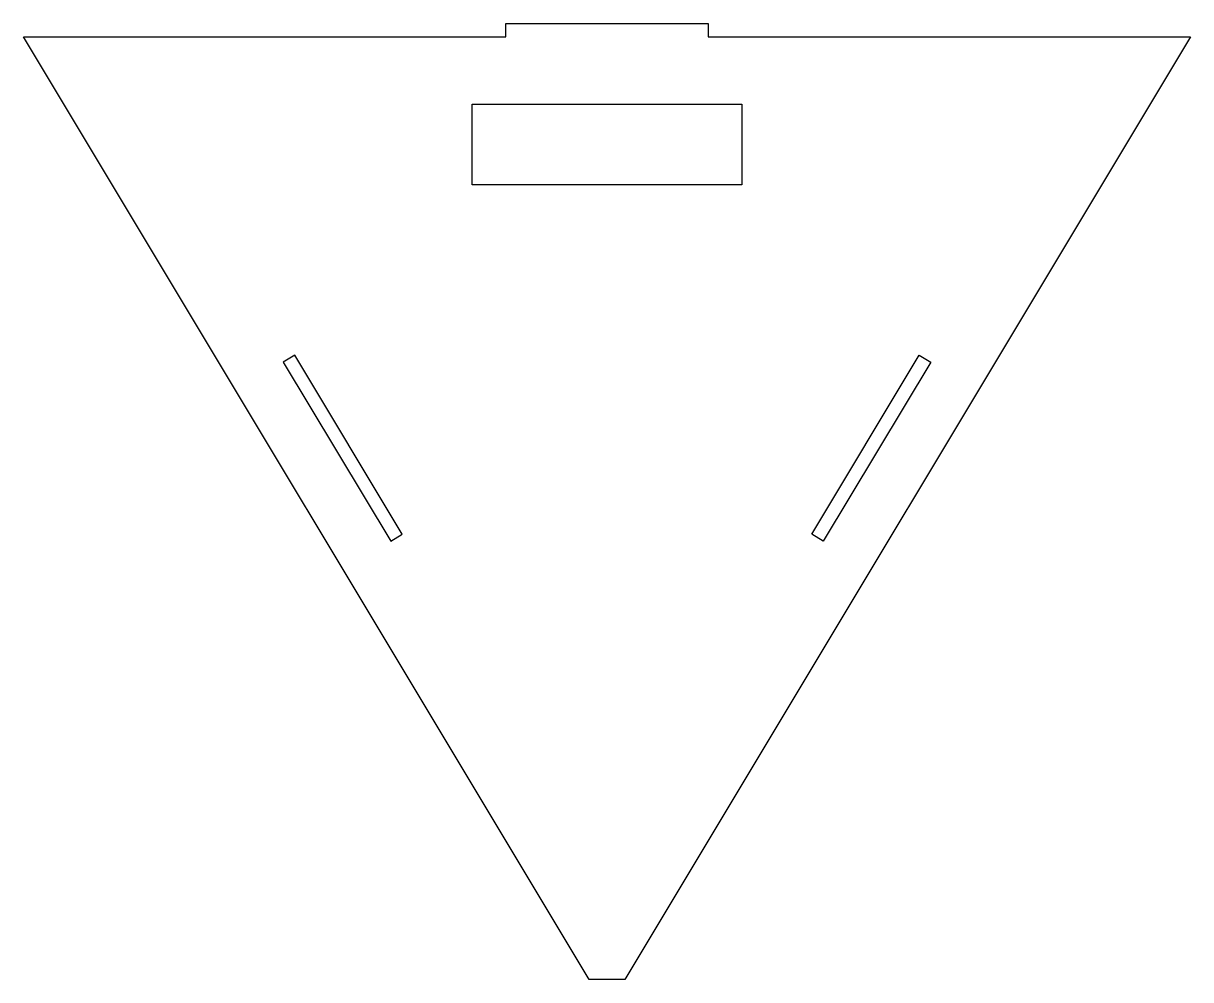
# Model space of a CAD drawing. Header units: millimetres. Extents: x -173 to 173, y -280 to 4.
import ezdxf

# ---------------------------------------------------------------- set-up
doc = ezdxf.new("R2010")
doc.units = ezdxf.units.MM
doc.layers.add('CUT', color=7, linetype='Continuous')

msp = doc.modelspace()

# ---------------------------------------------------------------- linework, layer by layer
at = {"layer": 'CUT'}
for points in [[(-173.32, 0), (-30, 0), (-30, 4), (30, 4), (30, 0), (173.32, 0), (5.32, -280), (-5.32, -280)], [(-40, -20), (40, -20), (40, -44), (-40, -44)], [(-60.8, -147.7), (-92.69, -94.54), (-96.12, -96.59), (-64.23, -149.76)], [(60.8, -147.7), (92.69, -94.54), (96.12, -96.59), (64.23, -149.76)]]:
    msp.add_lwpolyline(points, close=True, dxfattribs=at)

doc.saveas('drawing.dxf')
